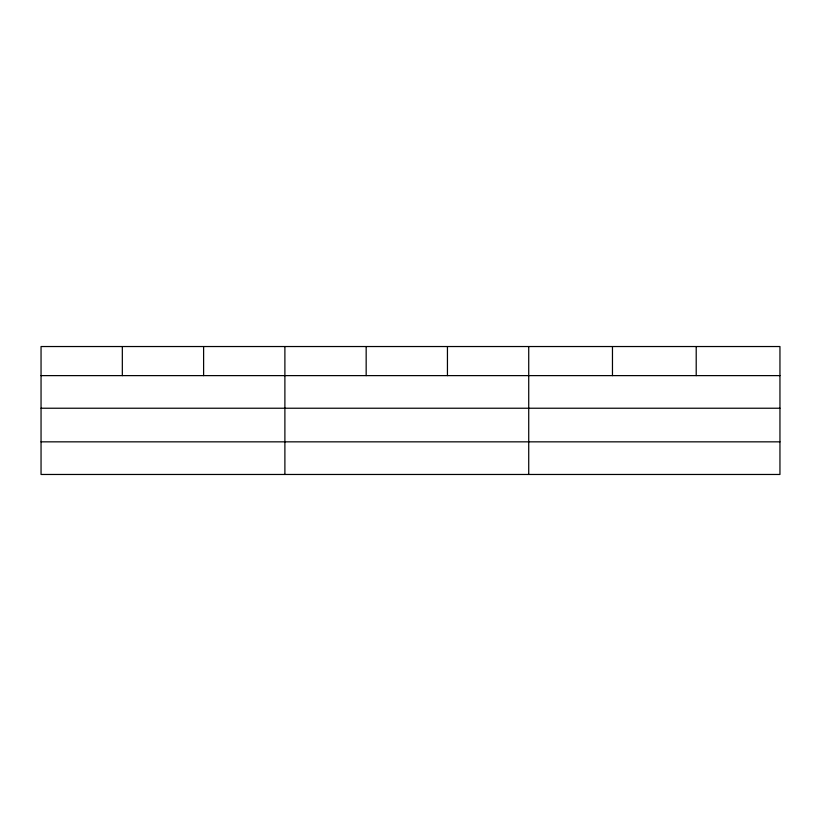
<?xml version="1.0" encoding="UTF-8"?>
<svg xmlns="http://www.w3.org/2000/svg" width="821" height="821" viewBox="0 0 821 821"><rect width="100%" height="100%" fill="white"/><g stroke="black" fill="none" stroke-linecap="round" stroke-linejoin="round"><path stroke-width="1.23" d="M779.95 408.232L779.95 346.534L41.05 346.534L41.05 474.466L779.95 474.466L779.95 408.232L41.05 408.232M41.05 375.618L779.95 375.618M41.05 441.842L779.95 441.842M696.208 346.534L696.208 375.618M612.466 346.534L612.466 375.618M528.724 346.534L528.724 474.466M447.445 346.534L447.445 375.618M366.166 346.534L366.166 375.618M284.887 346.534L284.887 474.466M203.608 346.534L203.608 375.618M122.329 346.534L122.329 375.618"/></g></svg>
